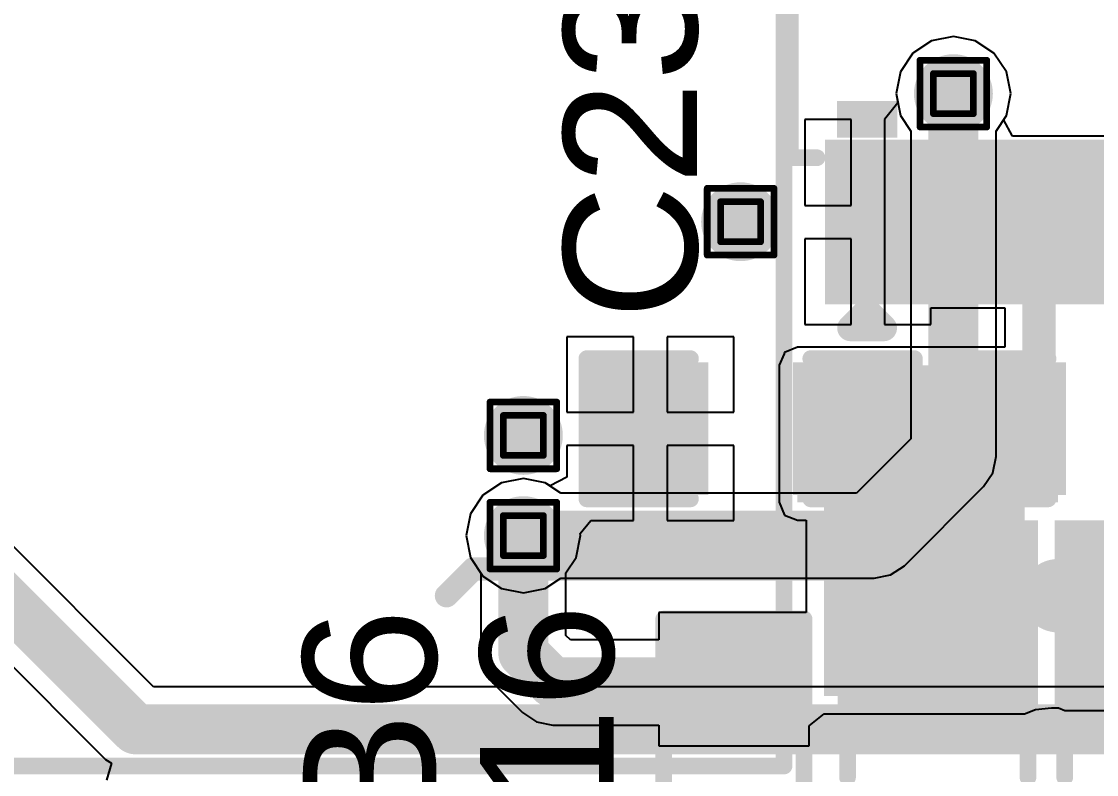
# Model space of a CAD drawing. Header units: inches. Extents: x -0.3 to 9.9, y -0.4 to 5.
# Drawn here: x 2.7538 to 3.0755, y 0.3705 to 0.596 of the extents above; entities that cross this region are included whole.
import ezdxf

# ---------------------------------------------------------------- set-up
doc = ezdxf.new("R2010")
doc.units = ezdxf.units.IN
doc.header["$MEASUREMENT"] = 0
for name, color, linetype in [('Bottom Layer', 5, 'Continuous'), ('Bottom Solder', 6, 'Continuous'), ('Drill Drawing', 1, 'Continuous'), ('Top Layer', 1, 'Continuous'), ('Top Overlay', 2, 'Continuous'), ('Top Paste', 8, 'Continuous'), ('Top Solder', 216, 'Continuous'), ('Via Holes', 16, 'Continuous')]:
    doc.layers.add(name, color=color, linetype=linetype)
doc.styles.add('Arial', font='', dxfattribs={"height": 0.2})
doc.styles.get('Arial').set_extended_font_data('Arial')

# ---------------------------------------------------------------- blocks, each defined once
blk = doc.blocks.new('R___0603_1')
at = {"layer": 'Top Layer'}
for points in [[(-0.015, 0.0175), (-0.015, -0.0175), (-0.045, -0.0175), (-0.045, 0.0175)], [(0.045, 0.0175), (0.045, -0.0175), (0.015, -0.0175), (0.015, 0.0175)]]:
    blk.add_hatch(color=1, dxfattribs=at).paths.add_polyline_path(points)
at = {"layer": 'Top Paste'}
for points in [[(-0.015, 0.0175), (-0.015, -0.0175), (-0.045, -0.0175), (-0.045, 0.0175)], [(0.045, 0.0175), (0.045, -0.0175), (0.015, -0.0175), (0.015, 0.0175)]]:
    blk.add_hatch(color=8, dxfattribs=at).paths.add_polyline_path(points)
at = {"layer": 'Top Solder'}
for points in [[(-0.011, 0.0215), (-0.011, -0.0215), (-0.049, -0.0215), (-0.049, 0.0215)], [(0.049, 0.0215), (0.049, -0.0215), (0.011, -0.0215), (0.011, 0.0215)]]:
    blk.add_hatch(color=216, dxfattribs=at).paths.add_polyline_path(points)
at = {"layer": 'Top Overlay'}
for points in [[(-0.048, -0.021, 0.005, 0.005, 0), (-0.048, 0.021, 0.005, 0.005, 0)], [(0.048, 0.021, 0.005, 0.005, 0), (-0.048, 0.021, 0.005, 0.005, 0)], [(0.048, -0.021, 0.005, 0.005, 0), (0.048, 0.021, 0.005, 0.005, 0)], [(0.048, -0.021, 0.005, 0.005, 0), (-0.048, -0.021, 0.005, 0.005, 0)]]:
    blk.add_lwpolyline(points, format="xyseb", dxfattribs=at)
for points in [[(-0.04925, 0.021, 0.0025, 0.0025, 1), (-0.04675, 0.021, 0.0025, 0.0025, 1)], [(-0.04925, 0.021, 0.0025, 0.0025, 1), (-0.04675, 0.021, 0.0025, 0.0025, 1)], [(0.04675, 0.021, 0.0025, 0.0025, 1), (0.04925, 0.021, 0.0025, 0.0025, 1)], [(0.04675, 0.021, 0.0025, 0.0025, 1), (0.04925, 0.021, 0.0025, 0.0025, 1)], [(-0.04925, -0.021, 0.0025, 0.0025, 1), (-0.04675, -0.021, 0.0025, 0.0025, 1)], [(-0.04925, -0.021, 0.0025, 0.0025, 1), (-0.04675, -0.021, 0.0025, 0.0025, 1)], [(0.04675, -0.021, 0.0025, 0.0025, 1), (0.04925, -0.021, 0.0025, 0.0025, 1)], [(0.04675, -0.021, 0.0025, 0.0025, 1), (0.04925, -0.021, 0.0025, 0.0025, 1)]]:
    blk.add_lwpolyline(points, format="xyseb", close=True, dxfattribs=at)
blk = doc.blocks.new('ZIO_101954_13')
at = {"layer": 'Top Overlay'}
for points in [[(0.719, -1.74, 0.005, 0.005, 0), (0.719, 0.057, 0.005, 0.005, 0)], [(-0.719, -1.74, 0.005, 0.005, 0), (0.719, -1.74, 0.005, 0.005, 0)]]:
    blk.add_lwpolyline(points, format="xyseb", dxfattribs=at)
blk.add_lwpolyline([(0.71775, -1.74, 0.0025, 0.0025, 1), (0.72025, -1.74, 0.0025, 0.0025, 1)], format="xyseb", close=True, dxfattribs=at)
blk.add_lwpolyline([(0.71775, -1.74, 0.0025, 0.0025, 1), (0.72025, -1.74, 0.0025, 0.0025, 1)], format="xyseb", close=True, dxfattribs=at)
blk = doc.blocks.new('14_TSSOP_54')
at = {"layer": 'Top Layer'}
for points in [[(-0.12992, 0.08563), (-0.08858, 0.08563), (-0.08858, 0.06791), (-0.12992, 0.06791)], [(0.08858, 0.08563), (0.12992, 0.08563), (0.12992, 0.06791), (0.08858, 0.06791)], [(-0.12992, 0.06004), (-0.08858, 0.06004), (-0.08858, 0.04232), (-0.12992, 0.04232)], [(0.08858, 0.06004), (0.12992, 0.06004), (0.12992, 0.04232), (0.08858, 0.04232)], [(-0.12992, 0.03445), (-0.08858, 0.03445), (-0.08858, 0.01673), (-0.12992, 0.01673)], [(0.08858, 0.03445), (0.12992, 0.03445), (0.12992, 0.01673), (0.08858, 0.01673)], [(-0.12992, 0.00886), (-0.08858, 0.00886), (-0.08858, -0.00886), (-0.12992, -0.00886)], [(0.08858, 0.00886), (0.12992, 0.00886), (0.12992, -0.00886), (0.08858, -0.00886)], [(-0.12992, -0.01673), (-0.08858, -0.01673), (-0.08858, -0.03445), (-0.12992, -0.03445)], [(0.08858, -0.01673), (0.12992, -0.01673), (0.12992, -0.03445), (0.08858, -0.03445)], [(-0.12992, -0.04232), (-0.08858, -0.04232), (-0.08858, -0.06004), (-0.12992, -0.06004)], [(0.08858, -0.04232), (0.12992, -0.04232), (0.12992, -0.06004), (0.08858, -0.06004)], [(-0.12992, -0.06791), (-0.08858, -0.06791), (-0.08858, -0.08563), (-0.12992, -0.08563)], [(0.08858, -0.06791), (0.12992, -0.06791), (0.12992, -0.08563), (0.08858, -0.08563)]]:
    blk.add_hatch(color=1, dxfattribs=at).paths.add_polyline_path(points)
at = {"layer": 'Top Overlay'}
blk.add_hatch(color=2, dxfattribs=at).paths.add_polyline_path([(-0.084, 0.068), (-0.073, 0.068), (-0.073, 0.086), (-0.084, 0.086)])
at = {"layer": 'Top Paste'}
for points in [[(-0.12992, 0.08563), (-0.08858, 0.08563), (-0.08858, 0.06791), (-0.12992, 0.06791)], [(0.08858, 0.08563), (0.12992, 0.08563), (0.12992, 0.06791), (0.08858, 0.06791)], [(-0.12992, 0.06004), (-0.08858, 0.06004), (-0.08858, 0.04232), (-0.12992, 0.04232)], [(0.08858, 0.06004), (0.12992, 0.06004), (0.12992, 0.04232), (0.08858, 0.04232)], [(-0.12992, 0.03445), (-0.08858, 0.03445), (-0.08858, 0.01673), (-0.12992, 0.01673)], [(0.08858, 0.03445), (0.12992, 0.03445), (0.12992, 0.01673), (0.08858, 0.01673)], [(-0.12992, 0.00886), (-0.08858, 0.00886), (-0.08858, -0.00886), (-0.12992, -0.00886)], [(0.08858, 0.00886), (0.12992, 0.00886), (0.12992, -0.00886), (0.08858, -0.00886)], [(-0.12992, -0.01673), (-0.08858, -0.01673), (-0.08858, -0.03445), (-0.12992, -0.03445)], [(0.08858, -0.01673), (0.12992, -0.01673), (0.12992, -0.03445), (0.08858, -0.03445)], [(-0.12992, -0.04232), (-0.08858, -0.04232), (-0.08858, -0.06004), (-0.12992, -0.06004)], [(0.08858, -0.04232), (0.12992, -0.04232), (0.12992, -0.06004), (0.08858, -0.06004)], [(-0.12992, -0.06791), (-0.08858, -0.06791), (-0.08858, -0.08563), (-0.12992, -0.08563)], [(0.08858, -0.06791), (0.12992, -0.06791), (0.12992, -0.08563), (0.08858, -0.08563)]]:
    blk.add_hatch(color=8, dxfattribs=at).paths.add_polyline_path(points)
at = {"layer": 'Top Solder'}
for points in [[(-0.13392, 0.08963), (-0.08458, 0.08963), (-0.08458, 0.06391), (-0.13392, 0.06391)], [(0.08458, 0.08963), (0.13392, 0.08963), (0.13392, 0.06391), (0.08458, 0.06391)], [(-0.13392, 0.06404), (-0.08458, 0.06404), (-0.08458, 0.03832), (-0.13392, 0.03832)], [(0.08458, 0.06404), (0.13392, 0.06404), (0.13392, 0.03832), (0.08458, 0.03832)], [(-0.13392, 0.03845), (-0.08458, 0.03845), (-0.08458, 0.01273), (-0.13392, 0.01273)], [(0.08458, 0.03845), (0.13392, 0.03845), (0.13392, 0.01273), (0.08458, 0.01273)], [(-0.13392, 0.01286), (-0.08458, 0.01286), (-0.08458, -0.01286), (-0.13392, -0.01286)], [(0.08458, 0.01286), (0.13392, 0.01286), (0.13392, -0.01286), (0.08458, -0.01286)], [(-0.13392, -0.01273), (-0.08458, -0.01273), (-0.08458, -0.03845), (-0.13392, -0.03845)], [(0.08458, -0.01273), (0.13392, -0.01273), (0.13392, -0.03845), (0.08458, -0.03845)], [(-0.13392, -0.03832), (-0.08458, -0.03832), (-0.08458, -0.06404), (-0.13392, -0.06404)], [(0.08458, -0.03832), (0.13392, -0.03832), (0.13392, -0.06404), (0.08458, -0.06404)], [(-0.13392, -0.06391), (-0.08458, -0.06391), (-0.08458, -0.08963), (-0.13392, -0.08963)], [(0.08458, -0.06391), (0.13392, -0.06391), (0.13392, -0.08963), (0.08458, -0.08963)]]:
    blk.add_hatch(color=216, dxfattribs=at).paths.add_polyline_path(points)
at = {"layer": 'Top Overlay'}
for points in [[(-0.09, 0.1, 0.005, 0.005, 0), (-0.09, 0.092, 0.005, 0.005, 0)], [(-0.09, 0.1, 0.005, 0.005, 0), (0.09, 0.1, 0.005, 0.005, 0)], [(0.09, 0.1, 0.005, 0.005, 0), (0.09, 0.092, 0.005, 0.005, 0)], [(-0.141, 0.082, 0.00787, 0.00787, 0), (-0.141, 0.072, 0.00787, 0.00787, 0)], [(-0.141, 0.082, 0.00787, 0.00787, 0), (-0.136, 0.077, 0.00787, 0.00787, 0)], [(-0.136, 0.077, 0.00787, 0.00787, 0), (-0.141, 0.072, 0.00787, 0.00787, 0)], [(-0.09, -0.092, 0.005, 0.005, 0), (-0.09, -0.1, 0.005, 0.005, 0)], [(0.09, -0.092, 0.005, 0.005, 0), (0.09, -0.1, 0.005, 0.005, 0)], [(-0.09, -0.1, 0.005, 0.005, 0), (0.09, -0.1, 0.005, 0.005, 0)]]:
    blk.add_lwpolyline(points, format="xyseb", dxfattribs=at)
for points in [[(-0.09125, 0.1, 0.0025, 0.0025, 1), (-0.08875, 0.1, 0.0025, 0.0025, 1)], [(-0.09125, 0.1, 0.0025, 0.0025, 1), (-0.08875, 0.1, 0.0025, 0.0025, 1)], [(0.08875, 0.1, 0.0025, 0.0025, 1), (0.09125, 0.1, 0.0025, 0.0025, 1)], [(0.08875, 0.1, 0.0025, 0.0025, 1), (0.09125, 0.1, 0.0025, 0.0025, 1)], [(-0.09125, 0.092, 0.0025, 0.0025, 1), (-0.08875, 0.092, 0.0025, 0.0025, 1)], [(0.08875, 0.092, 0.0025, 0.0025, 1), (0.09125, 0.092, 0.0025, 0.0025, 1)], [(-0.14297, 0.082, 0.00394, 0.00394, 1), (-0.13903, 0.082, 0.00394, 0.00394, 1)], [(-0.14297, 0.082, 0.00394, 0.00394, 1), (-0.13903, 0.082, 0.00394, 0.00394, 1)], [(-0.13797, 0.077, 0.00394, 0.00394, 1), (-0.13403, 0.077, 0.00394, 0.00394, 1)], [(-0.13797, 0.077, 0.00394, 0.00394, 1), (-0.13403, 0.077, 0.00394, 0.00394, 1)], [(-0.14297, 0.072, 0.00394, 0.00394, 1), (-0.13903, 0.072, 0.00394, 0.00394, 1)], [(-0.14297, 0.072, 0.00394, 0.00394, 1), (-0.13903, 0.072, 0.00394, 0.00394, 1)], [(-0.09125, -0.092, 0.0025, 0.0025, 1), (-0.08875, -0.092, 0.0025, 0.0025, 1)], [(0.08875, -0.092, 0.0025, 0.0025, 1), (0.09125, -0.092, 0.0025, 0.0025, 1)], [(-0.09125, -0.1, 0.0025, 0.0025, 1), (-0.08875, -0.1, 0.0025, 0.0025, 1)], [(-0.09125, -0.1, 0.0025, 0.0025, 1), (-0.08875, -0.1, 0.0025, 0.0025, 1)], [(0.08875, -0.1, 0.0025, 0.0025, 1), (0.09125, -0.1, 0.0025, 0.0025, 1)], [(0.08875, -0.1, 0.0025, 0.0025, 1), (0.09125, -0.1, 0.0025, 0.0025, 1)]]:
    blk.add_lwpolyline(points, format="xyseb", close=True, dxfattribs=at)
blk = doc.blocks.new('I___0805_130')
at = {"layer": 'Top Layer'}
for points in [[(-0.06299, 0.02598), (-0.01575, 0.02598), (-0.01575, -0.02598), (-0.06299, -0.02598)], [(0.01575, 0.02598), (0.06299, 0.02598), (0.06299, -0.02598), (0.01575, -0.02598)]]:
    blk.add_hatch(color=1, dxfattribs=at).paths.add_polyline_path(points)
at = {"layer": 'Top Paste'}
for points in [[(-0.06299, 0.02598), (-0.01575, 0.02598), (-0.01575, -0.02598), (-0.06299, -0.02598)], [(0.01575, 0.02598), (0.06299, 0.02598), (0.06299, -0.02598), (0.01575, -0.02598)]]:
    blk.add_hatch(color=8, dxfattribs=at).paths.add_polyline_path(points)
at = {"layer": 'Top Solder'}
for points in [[(-0.06699, 0.02998), (-0.01175, 0.02998), (-0.01175, -0.02998), (-0.06699, -0.02998)], [(0.01175, 0.02998), (0.06699, 0.02998), (0.06699, -0.02998), (0.01175, -0.02998)]]:
    blk.add_hatch(color=216, dxfattribs=at).paths.add_polyline_path(points)
at = {"layer": 'Top Overlay'}
for points in [[(-0.01, 0.027, 0.005, 0.005, 0), (0.01, 0.027, 0.005, 0.005, 0)], [(-0.01, -0.027, 0.005, 0.005, 0), (0.01, -0.027, 0.005, 0.005, 0)]]:
    blk.add_lwpolyline(points, format="xyseb", dxfattribs=at)
for points in [[(-0.01125, 0.027, 0.0025, 0.0025, 1), (-0.00875, 0.027, 0.0025, 0.0025, 1)], [(0.00875, 0.027, 0.0025, 0.0025, 1), (0.01125, 0.027, 0.0025, 0.0025, 1)], [(-0.01125, -0.027, 0.0025, 0.0025, 1), (-0.00875, -0.027, 0.0025, 0.0025, 1)], [(0.00875, -0.027, 0.0025, 0.0025, 1), (0.01125, -0.027, 0.0025, 0.0025, 1)]]:
    blk.add_lwpolyline(points, format="xyseb", close=True, dxfattribs=at)
blk = doc.blocks.new('I___0805_131')
at = {"layer": 'Top Layer'}
for points in [[(-0.06299, 0.02598), (-0.01575, 0.02598), (-0.01575, -0.02598), (-0.06299, -0.02598)], [(0.01575, 0.02598), (0.06299, 0.02598), (0.06299, -0.02598), (0.01575, -0.02598)]]:
    blk.add_hatch(color=1, dxfattribs=at).paths.add_polyline_path(points)
at = {"layer": 'Top Paste'}
for points in [[(-0.06299, 0.02598), (-0.01575, 0.02598), (-0.01575, -0.02598), (-0.06299, -0.02598)], [(0.01575, 0.02598), (0.06299, 0.02598), (0.06299, -0.02598), (0.01575, -0.02598)]]:
    blk.add_hatch(color=8, dxfattribs=at).paths.add_polyline_path(points)
at = {"layer": 'Top Solder'}
for points in [[(-0.06699, 0.02998), (-0.01175, 0.02998), (-0.01175, -0.02998), (-0.06699, -0.02998)], [(0.01175, 0.02998), (0.06699, 0.02998), (0.06699, -0.02998), (0.01175, -0.02998)]]:
    blk.add_hatch(color=216, dxfattribs=at).paths.add_polyline_path(points)
at = {"layer": 'Top Overlay'}
for points in [[(-0.01, 0.027, 0.005, 0.005, 0), (0.01, 0.027, 0.005, 0.005, 0)], [(-0.01, -0.027, 0.005, 0.005, 0), (0.01, -0.027, 0.005, 0.005, 0)]]:
    blk.add_lwpolyline(points, format="xyseb", dxfattribs=at)
for points in [[(-0.01125, 0.027, 0.0025, 0.0025, 1), (-0.00875, 0.027, 0.0025, 0.0025, 1)], [(0.00875, 0.027, 0.0025, 0.0025, 1), (0.01125, 0.027, 0.0025, 0.0025, 1)], [(-0.01125, -0.027, 0.0025, 0.0025, 1), (-0.00875, -0.027, 0.0025, 0.0025, 1)], [(0.00875, -0.027, 0.0025, 0.0025, 1), (0.01125, -0.027, 0.0025, 0.0025, 1)]]:
    blk.add_lwpolyline(points, format="xyseb", close=True, dxfattribs=at)
blk = doc.blocks.new('C___0603_194')
at = {"layer": 'Top Layer'}
for points in [[(-0.015, 0.0175), (-0.015, -0.0175), (-0.045, -0.0175), (-0.045, 0.0175)], [(0.045, 0.0175), (0.045, -0.0175), (0.015, -0.0175), (0.015, 0.0175)]]:
    blk.add_hatch(color=1, dxfattribs=at).paths.add_polyline_path(points)
at = {"layer": 'Top Paste'}
for points in [[(-0.015, 0.0175), (-0.015, -0.0175), (-0.045, -0.0175), (-0.045, 0.0175)], [(0.045, 0.0175), (0.045, -0.0175), (0.015, -0.0175), (0.015, 0.0175)]]:
    blk.add_hatch(color=8, dxfattribs=at).paths.add_polyline_path(points)
at = {"layer": 'Top Solder'}
for points in [[(-0.01264, 0.01986), (-0.01264, -0.01986), (-0.04736, -0.01986), (-0.04736, 0.01986)], [(0.04736, 0.01986), (0.04736, -0.01986), (0.01264, -0.01986), (0.01264, 0.01986)]]:
    blk.add_hatch(color=216, dxfattribs=at).paths.add_polyline_path(points)
at = {"layer": 'Top Overlay'}
for points in [[(-0.049, 0.021, 0.005, 0.005, 0), (-0.018, 0.021, 0.005, 0.005, 0)], [(-0.049, -0.021, 0.005, 0.005, 0), (-0.049, 0.021, 0.005, 0.005, 0)], [(0.018, 0.021, 0.005, 0.005, 0), (0.049, 0.021, 0.005, 0.005, 0)], [(0.049, -0.021, 0.005, 0.005, 0), (0.049, 0.021, 0.005, 0.005, 0)], [(-0.049, -0.021, 0.005, 0.005, 0), (-0.018, -0.021, 0.005, 0.005, 0)], [(0.018, -0.021, 0.005, 0.005, 0), (0.049, -0.021, 0.005, 0.005, 0)]]:
    blk.add_lwpolyline(points, format="xyseb", dxfattribs=at)
for points in [[(-0.05025, 0.021, 0.0025, 0.0025, 1), (-0.04775, 0.021, 0.0025, 0.0025, 1)], [(-0.05025, 0.021, 0.0025, 0.0025, 1), (-0.04775, 0.021, 0.0025, 0.0025, 1)], [(-0.01925, 0.021, 0.0025, 0.0025, 1), (-0.01675, 0.021, 0.0025, 0.0025, 1)], [(0.01675, 0.021, 0.0025, 0.0025, 1), (0.01925, 0.021, 0.0025, 0.0025, 1)], [(0.04775, 0.021, 0.0025, 0.0025, 1), (0.05025, 0.021, 0.0025, 0.0025, 1)], [(0.04775, 0.021, 0.0025, 0.0025, 1), (0.05025, 0.021, 0.0025, 0.0025, 1)], [(-0.05025, -0.021, 0.0025, 0.0025, 1), (-0.04775, -0.021, 0.0025, 0.0025, 1)], [(-0.05025, -0.021, 0.0025, 0.0025, 1), (-0.04775, -0.021, 0.0025, 0.0025, 1)], [(-0.01925, -0.021, 0.0025, 0.0025, 1), (-0.01675, -0.021, 0.0025, 0.0025, 1)], [(0.01675, -0.021, 0.0025, 0.0025, 1), (0.01925, -0.021, 0.0025, 0.0025, 1)], [(0.04775, -0.021, 0.0025, 0.0025, 1), (0.05025, -0.021, 0.0025, 0.0025, 1)], [(0.04775, -0.021, 0.0025, 0.0025, 1), (0.05025, -0.021, 0.0025, 0.0025, 1)]]:
    blk.add_lwpolyline(points, format="xyseb", close=True, dxfattribs=at)
blk = doc.blocks.new('C___0603_196')
at = {"layer": 'Top Layer'}
for points in [[(-0.015, 0.0175), (-0.015, -0.0175), (-0.045, -0.0175), (-0.045, 0.0175)], [(0.045, 0.0175), (0.045, -0.0175), (0.015, -0.0175), (0.015, 0.0175)]]:
    blk.add_hatch(color=1, dxfattribs=at).paths.add_polyline_path(points)
at = {"layer": 'Top Paste'}
for points in [[(-0.015, 0.0175), (-0.015, -0.0175), (-0.045, -0.0175), (-0.045, 0.0175)], [(0.045, 0.0175), (0.045, -0.0175), (0.015, -0.0175), (0.015, 0.0175)]]:
    blk.add_hatch(color=8, dxfattribs=at).paths.add_polyline_path(points)
at = {"layer": 'Top Solder'}
for points in [[(-0.01264, 0.01986), (-0.01264, -0.01986), (-0.04736, -0.01986), (-0.04736, 0.01986)], [(0.04736, 0.01986), (0.04736, -0.01986), (0.01264, -0.01986), (0.01264, 0.01986)]]:
    blk.add_hatch(color=216, dxfattribs=at).paths.add_polyline_path(points)
at = {"layer": 'Top Overlay'}
for points in [[(-0.049, -0.021, 0.005, 0.005, 0), (-0.049, 0.021, 0.005, 0.005, 0)], [(-0.049, 0.021, 0.005, 0.005, 0), (-0.018, 0.021, 0.005, 0.005, 0)], [(0.018, 0.021, 0.005, 0.005, 0), (0.049, 0.021, 0.005, 0.005, 0)], [(0.049, -0.021, 0.005, 0.005, 0), (0.049, 0.021, 0.005, 0.005, 0)], [(-0.049, -0.021, 0.005, 0.005, 0), (-0.018, -0.021, 0.005, 0.005, 0)], [(0.018, -0.021, 0.005, 0.005, 0), (0.049, -0.021, 0.005, 0.005, 0)]]:
    blk.add_lwpolyline(points, format="xyseb", dxfattribs=at)
for points in [[(-0.05025, 0.021, 0.0025, 0.0025, 1), (-0.04775, 0.021, 0.0025, 0.0025, 1)], [(-0.05025, 0.021, 0.0025, 0.0025, 1), (-0.04775, 0.021, 0.0025, 0.0025, 1)], [(-0.01925, 0.021, 0.0025, 0.0025, 1), (-0.01675, 0.021, 0.0025, 0.0025, 1)], [(0.01675, 0.021, 0.0025, 0.0025, 1), (0.01925, 0.021, 0.0025, 0.0025, 1)], [(0.04775, 0.021, 0.0025, 0.0025, 1), (0.05025, 0.021, 0.0025, 0.0025, 1)], [(0.04775, 0.021, 0.0025, 0.0025, 1), (0.05025, 0.021, 0.0025, 0.0025, 1)], [(-0.05025, -0.021, 0.0025, 0.0025, 1), (-0.04775, -0.021, 0.0025, 0.0025, 1)], [(-0.05025, -0.021, 0.0025, 0.0025, 1), (-0.04775, -0.021, 0.0025, 0.0025, 1)], [(-0.01925, -0.021, 0.0025, 0.0025, 1), (-0.01675, -0.021, 0.0025, 0.0025, 1)], [(0.01675, -0.021, 0.0025, 0.0025, 1), (0.01925, -0.021, 0.0025, 0.0025, 1)], [(0.04775, -0.021, 0.0025, 0.0025, 1), (0.05025, -0.021, 0.0025, 0.0025, 1)], [(0.04775, -0.021, 0.0025, 0.0025, 1), (0.05025, -0.021, 0.0025, 0.0025, 1)]]:
    blk.add_lwpolyline(points, format="xyseb", close=True, dxfattribs=at)

msp = doc.modelspace()

# ---------------------------------------------------------------- hatches: boundary and pattern name
at = {"layer": 'Bottom Layer'}
h = msp.add_hatch(color=5, dxfattribs=at)
edge = h.paths.add_edge_path()
edge.add_arc((3.03268, 0.57436), 0.01181, 0, 360)
h = msp.add_hatch(color=5, dxfattribs=at)
edge = h.paths.add_edge_path()
edge.add_arc((2.969, 0.536), 0.01181, 0, 360)
h = msp.add_hatch(color=5, dxfattribs=at)
edge = h.paths.add_edge_path()
edge.add_arc((2.904, 0.472), 0.01181, 0, 360)
h = msp.add_hatch(color=5, dxfattribs=at)
edge = h.paths.add_edge_path()
edge.add_arc((2.904, 0.442), 0.01181, 0, 360)
at = {"layer": 'Bottom Solder'}
h = msp.add_hatch(color=6, dxfattribs=at)
edge = h.paths.add_edge_path()
edge.add_arc((3.03268, 0.57436), 0.00591, 0, 360)
h = msp.add_hatch(color=6, dxfattribs=at)
edge = h.paths.add_edge_path()
edge.add_arc((2.969, 0.536), 0.00591, 0, 360)
h = msp.add_hatch(color=6, dxfattribs=at)
edge = h.paths.add_edge_path()
edge.add_arc((2.904, 0.472), 0.00591, 0, 360)
h = msp.add_hatch(color=6, dxfattribs=at)
edge = h.paths.add_edge_path()
edge.add_arc((2.904, 0.442), 0.00591, 0, 360)
at = {"layer": 'Top Layer'}
h = msp.add_hatch(color=1, dxfattribs=at)
edge = h.paths.add_edge_path()
edge.add_arc((3.03268, 0.57436), 0.01181, 0, 360)
h = msp.add_hatch(color=1, dxfattribs=at)
edge = h.paths.add_edge_path()
edge.add_arc((2.969, 0.536), 0.01181, 0, 360)
for points in [[(2.986, 0.452), (3.064, 0.452), (3.064, 0.493), (2.986, 0.493)], [(2.994, 0.394), (3.054, 0.394), (3.054, 0.467), (2.994, 0.467)], [(3.066, 0.395), (3.164, 0.395), (3.164, 0.443), (3.066, 0.443)]]:
    msp.add_hatch(color=1, dxfattribs=at).paths.add_polyline_path(points)
h = msp.add_hatch(color=1, dxfattribs=at)
edge = h.paths.add_edge_path()
edge.add_arc((2.904, 0.472), 0.01181, 0, 360)
h = msp.add_hatch(color=1, dxfattribs=at)
edge = h.paths.add_edge_path()
edge.add_arc((2.904, 0.442), 0.01181, 0, 360)
at = {"layer": 'Top Solder'}
h = msp.add_hatch(color=216, dxfattribs=at)
edge = h.paths.add_edge_path()
edge.add_arc((3.03268, 0.57436), 0.00591, 0, 360)
h = msp.add_hatch(color=216, dxfattribs=at)
edge = h.paths.add_edge_path()
edge.add_arc((2.969, 0.536), 0.00591, 0, 360)
h = msp.add_hatch(color=216, dxfattribs=at)
edge = h.paths.add_edge_path()
edge.add_arc((2.904, 0.472), 0.00591, 0, 360)
h = msp.add_hatch(color=216, dxfattribs=at)
edge = h.paths.add_edge_path()
edge.add_arc((2.904, 0.442), 0.00591, 0, 360)
at = {"layer": 'Via Holes'}
h = msp.add_hatch(color=7, dxfattribs=at)
edge = h.paths.add_edge_path()
edge.add_arc((3.03268, 0.57436), 0.00591, 0, 360)
h = msp.add_hatch(color=7, dxfattribs=at)
edge = h.paths.add_edge_path()
edge.add_arc((2.969, 0.536), 0.00591, 0, 360)
h = msp.add_hatch(color=7, dxfattribs=at)
edge = h.paths.add_edge_path()
edge.add_arc((2.904, 0.472), 0.00591, 0, 360)
h = msp.add_hatch(color=7, dxfattribs=at)
edge = h.paths.add_edge_path()
edge.add_arc((2.904, 0.442), 0.00591, 0, 360)

# ---------------------------------------------------------------- linework, layer by layer
at = {"layer": 'Bottom Layer'}
for p, q in [((3.02612, 0.59019), (3.02056, 0.58648)), ((3.03268, 0.5915), (3.02612, 0.59019)), ((3.03924, 0.59019), (3.03268, 0.5915)), ((3.0448, 0.58648), (3.03924, 0.59019)), ((3.02056, 0.58648), (3.01684, 0.58092)), ((3.04852, 0.58092), (3.0448, 0.58648)), ((3.01684, 0.58092), (3.01554, 0.57436)), ((3.04982, 0.57436), (3.04852, 0.58092)), ((3.01554, 0.57436), (3.01684, 0.5678)), ((3.04852, 0.5678), (3.04982, 0.57436)), ((3.01684, 0.5678), (3.01994, 0.56317)), ((3.04543, 0.56317), (3.04852, 0.5678)), ((3.01994, 0.56317), (3.01994, 0.47096)), ((3.04543, 0.46568), (3.04543, 0.56317)), ((2.79328, 0.39674), (2.71974, 0.47028)), ((3.01994, 0.47096), (3.00372, 0.45474)), ((3.04446, 0.4608), (3.04543, 0.46568)), ((3.04169, 0.45667), (3.04446, 0.4608)), ((2.89744, 0.45784), (2.89188, 0.45412)), ((2.904, 0.45914), (2.89744, 0.45784)), ((2.91056, 0.45784), (2.904, 0.45914)), ((2.91518, 0.45474), (2.91056, 0.45784)), ((2.69799, 0.45599), (2.77899, 0.37499)), ((2.89188, 0.45412), (2.88816, 0.44856)), ((3.00372, 0.45474), (2.91518, 0.45474)), ((3.01801, 0.43299), (3.04169, 0.45667)), ((2.88816, 0.44856), (2.88686, 0.442)), ((2.88686, 0.442), (2.88816, 0.43544)), ((2.88816, 0.43544), (2.89188, 0.42988)), ((3.01388, 0.43023), (3.01801, 0.43299)), ((2.89188, 0.42988), (2.89744, 0.42616)), ((2.91056, 0.42616), (2.91518, 0.42926)), ((2.91518, 0.42926), (3.009, 0.42926)), ((3.009, 0.42926), (3.01388, 0.43023)), ((2.89744, 0.42616), (2.904, 0.42486)), ((2.904, 0.42486), (2.91056, 0.42616)), ((3.69772, 0.39674), (2.79328, 0.39674)), ((2.77899, 0.37499), (2.78075, 0.37381)), ((2.78075, 0.37381), (2.77923, 0.36881))]:
    msp.add_line(p, q, dxfattribs=at)
for points in [[(3.03268, 0.46568, 0.015, 0.015, 0), (3.03268, 0.57436, 0.015, 0.015, 0)], [(3.009, 0.442, 0.015, 0.015, 0), (3.03268, 0.46568, 0.015, 0.015, 0)], [(2.707, 0.465, 0.015, 0.015, 0), (2.788, 0.384, 0.015, 0.015, 0)], [(2.904, 0.442, 0.015, 0.015, 0), (3.009, 0.442, 0.015, 0.015, 0)], [(3.064, 0.424, 0.022, 0.022, 0), (3.314, 0.424, 0.022, 0.022, 0)], [(2.788, 0.384, 0.015, 0.015, 0), (3.703, 0.384, 0.015, 0.015, 0)]]:
    msp.add_lwpolyline(points, format="xyseb", dxfattribs=at)
for points in [[(3.02893, 0.57436, 0.0075, 0.0075, 1), (3.03643, 0.57436, 0.0075, 0.0075, 1)], [(3.02893, 0.46568, 0.0075, 0.0075, 1), (3.03643, 0.46568, 0.0075, 0.0075, 1)], [(3.02893, 0.46568, 0.0075, 0.0075, 1), (3.03643, 0.46568, 0.0075, 0.0075, 1)], [(2.90025, 0.442, 0.0075, 0.0075, 1), (2.90775, 0.442, 0.0075, 0.0075, 1)], [(3.00525, 0.442, 0.0075, 0.0075, 1), (3.01275, 0.442, 0.0075, 0.0075, 1)], [(3.00525, 0.442, 0.0075, 0.0075, 1), (3.01275, 0.442, 0.0075, 0.0075, 1)], [(3.0585, 0.424, 0.011, 0.011, 1), (3.0695, 0.424, 0.011, 0.011, 1)], [(2.78425, 0.384, 0.0075, 0.0075, 1), (2.79175, 0.384, 0.0075, 0.0075, 1)], [(2.78425, 0.384, 0.0075, 0.0075, 1), (2.79175, 0.384, 0.0075, 0.0075, 1)]]:
    msp.add_lwpolyline(points, format="xyseb", close=True, dxfattribs=at)
at = {"layer": 'Drill Drawing'}
for points in [[(3.02268, 0.58436, 0.002, 0.002, 0), (3.04268, 0.58436, 0.002, 0.002, 0)], [(3.02268, 0.56436, 0.002, 0.002, 0), (3.02268, 0.58436, 0.002, 0.002, 0)], [(3.04268, 0.56436, 0.002, 0.002, 0), (3.04268, 0.58436, 0.002, 0.002, 0)], [(3.02668, 0.58036, 0.002, 0.002, 0), (3.03868, 0.58036, 0.002, 0.002, 0)], [(3.02668, 0.56836, 0.002, 0.002, 0), (3.02668, 0.58036, 0.002, 0.002, 0)], [(3.03868, 0.56836, 0.002, 0.002, 0), (3.03868, 0.58036, 0.002, 0.002, 0)], [(3.02668, 0.56836, 0.002, 0.002, 0), (3.03868, 0.56836, 0.002, 0.002, 0)], [(3.02268, 0.56436, 0.002, 0.002, 0), (3.04268, 0.56436, 0.002, 0.002, 0)], [(2.959, 0.546, 0.002, 0.002, 0), (2.979, 0.546, 0.002, 0.002, 0)], [(2.959, 0.526, 0.002, 0.002, 0), (2.959, 0.546, 0.002, 0.002, 0)], [(2.979, 0.526, 0.002, 0.002, 0), (2.979, 0.546, 0.002, 0.002, 0)], [(2.963, 0.542, 0.002, 0.002, 0), (2.975, 0.542, 0.002, 0.002, 0)], [(2.963, 0.53, 0.002, 0.002, 0), (2.963, 0.542, 0.002, 0.002, 0)], [(2.975, 0.53, 0.002, 0.002, 0), (2.975, 0.542, 0.002, 0.002, 0)], [(2.963, 0.53, 0.002, 0.002, 0), (2.975, 0.53, 0.002, 0.002, 0)], [(2.959, 0.526, 0.002, 0.002, 0), (2.979, 0.526, 0.002, 0.002, 0)], [(2.894, 0.482, 0.002, 0.002, 0), (2.914, 0.482, 0.002, 0.002, 0)], [(2.894, 0.462, 0.002, 0.002, 0), (2.894, 0.482, 0.002, 0.002, 0)], [(2.914, 0.462, 0.002, 0.002, 0), (2.914, 0.482, 0.002, 0.002, 0)], [(2.898, 0.478, 0.002, 0.002, 0), (2.91, 0.478, 0.002, 0.002, 0)], [(2.898, 0.466, 0.002, 0.002, 0), (2.898, 0.478, 0.002, 0.002, 0)], [(2.91, 0.466, 0.002, 0.002, 0), (2.91, 0.478, 0.002, 0.002, 0)], [(2.898, 0.466, 0.002, 0.002, 0), (2.91, 0.466, 0.002, 0.002, 0)], [(2.894, 0.462, 0.002, 0.002, 0), (2.914, 0.462, 0.002, 0.002, 0)], [(2.894, 0.452, 0.002, 0.002, 0), (2.914, 0.452, 0.002, 0.002, 0)], [(2.894, 0.432, 0.002, 0.002, 0), (2.894, 0.452, 0.002, 0.002, 0)], [(2.914, 0.432, 0.002, 0.002, 0), (2.914, 0.452, 0.002, 0.002, 0)], [(2.898, 0.448, 0.002, 0.002, 0), (2.91, 0.448, 0.002, 0.002, 0)], [(2.898, 0.436, 0.002, 0.002, 0), (2.898, 0.448, 0.002, 0.002, 0)], [(2.91, 0.436, 0.002, 0.002, 0), (2.91, 0.448, 0.002, 0.002, 0)], [(2.898, 0.436, 0.002, 0.002, 0), (2.91, 0.436, 0.002, 0.002, 0)], [(2.894, 0.432, 0.002, 0.002, 0), (2.914, 0.432, 0.002, 0.002, 0)]]:
    msp.add_lwpolyline(points, format="xyseb", dxfattribs=at)
for points in [[(3.02218, 0.58436, 0.001, 0.001, 1), (3.02318, 0.58436, 0.001, 0.001, 1)], [(3.02218, 0.58436, 0.001, 0.001, 1), (3.02318, 0.58436, 0.001, 0.001, 1)], [(3.04218, 0.58436, 0.001, 0.001, 1), (3.04318, 0.58436, 0.001, 0.001, 1)], [(3.04218, 0.58436, 0.001, 0.001, 1), (3.04318, 0.58436, 0.001, 0.001, 1)], [(3.02618, 0.58036, 0.001, 0.001, 1), (3.02718, 0.58036, 0.001, 0.001, 1)], [(3.02618, 0.58036, 0.001, 0.001, 1), (3.02718, 0.58036, 0.001, 0.001, 1)], [(3.03818, 0.58036, 0.001, 0.001, 1), (3.03918, 0.58036, 0.001, 0.001, 1)], [(3.03818, 0.58036, 0.001, 0.001, 1), (3.03918, 0.58036, 0.001, 0.001, 1)], [(3.02618, 0.56836, 0.001, 0.001, 1), (3.02718, 0.56836, 0.001, 0.001, 1)], [(3.02618, 0.56836, 0.001, 0.001, 1), (3.02718, 0.56836, 0.001, 0.001, 1)], [(3.03818, 0.56836, 0.001, 0.001, 1), (3.03918, 0.56836, 0.001, 0.001, 1)], [(3.03818, 0.56836, 0.001, 0.001, 1), (3.03918, 0.56836, 0.001, 0.001, 1)], [(3.02218, 0.56436, 0.001, 0.001, 1), (3.02318, 0.56436, 0.001, 0.001, 1)], [(3.02218, 0.56436, 0.001, 0.001, 1), (3.02318, 0.56436, 0.001, 0.001, 1)], [(3.04218, 0.56436, 0.001, 0.001, 1), (3.04318, 0.56436, 0.001, 0.001, 1)], [(3.04218, 0.56436, 0.001, 0.001, 1), (3.04318, 0.56436, 0.001, 0.001, 1)], [(2.9585, 0.546, 0.001, 0.001, 1), (2.9595, 0.546, 0.001, 0.001, 1)], [(2.9585, 0.546, 0.001, 0.001, 1), (2.9595, 0.546, 0.001, 0.001, 1)], [(2.9785, 0.546, 0.001, 0.001, 1), (2.9795, 0.546, 0.001, 0.001, 1)], [(2.9785, 0.546, 0.001, 0.001, 1), (2.9795, 0.546, 0.001, 0.001, 1)], [(2.9625, 0.542, 0.001, 0.001, 1), (2.9635, 0.542, 0.001, 0.001, 1)], [(2.9625, 0.542, 0.001, 0.001, 1), (2.9635, 0.542, 0.001, 0.001, 1)], [(2.9745, 0.542, 0.001, 0.001, 1), (2.9755, 0.542, 0.001, 0.001, 1)], [(2.9745, 0.542, 0.001, 0.001, 1), (2.9755, 0.542, 0.001, 0.001, 1)], [(2.9625, 0.53, 0.001, 0.001, 1), (2.9635, 0.53, 0.001, 0.001, 1)], [(2.9625, 0.53, 0.001, 0.001, 1), (2.9635, 0.53, 0.001, 0.001, 1)], [(2.9745, 0.53, 0.001, 0.001, 1), (2.9755, 0.53, 0.001, 0.001, 1)], [(2.9745, 0.53, 0.001, 0.001, 1), (2.9755, 0.53, 0.001, 0.001, 1)], [(2.9585, 0.526, 0.001, 0.001, 1), (2.9595, 0.526, 0.001, 0.001, 1)], [(2.9585, 0.526, 0.001, 0.001, 1), (2.9595, 0.526, 0.001, 0.001, 1)], [(2.9785, 0.526, 0.001, 0.001, 1), (2.9795, 0.526, 0.001, 0.001, 1)], [(2.9785, 0.526, 0.001, 0.001, 1), (2.9795, 0.526, 0.001, 0.001, 1)], [(2.8935, 0.482, 0.001, 0.001, 1), (2.8945, 0.482, 0.001, 0.001, 1)], [(2.8935, 0.482, 0.001, 0.001, 1), (2.8945, 0.482, 0.001, 0.001, 1)], [(2.9135, 0.482, 0.001, 0.001, 1), (2.9145, 0.482, 0.001, 0.001, 1)], [(2.9135, 0.482, 0.001, 0.001, 1), (2.9145, 0.482, 0.001, 0.001, 1)], [(2.8975, 0.478, 0.001, 0.001, 1), (2.8985, 0.478, 0.001, 0.001, 1)], [(2.8975, 0.478, 0.001, 0.001, 1), (2.8985, 0.478, 0.001, 0.001, 1)], [(2.9095, 0.478, 0.001, 0.001, 1), (2.9105, 0.478, 0.001, 0.001, 1)], [(2.9095, 0.478, 0.001, 0.001, 1), (2.9105, 0.478, 0.001, 0.001, 1)], [(2.8975, 0.466, 0.001, 0.001, 1), (2.8985, 0.466, 0.001, 0.001, 1)], [(2.8975, 0.466, 0.001, 0.001, 1), (2.8985, 0.466, 0.001, 0.001, 1)], [(2.9095, 0.466, 0.001, 0.001, 1), (2.9105, 0.466, 0.001, 0.001, 1)], [(2.9095, 0.466, 0.001, 0.001, 1), (2.9105, 0.466, 0.001, 0.001, 1)], [(2.8935, 0.462, 0.001, 0.001, 1), (2.8945, 0.462, 0.001, 0.001, 1)], [(2.8935, 0.462, 0.001, 0.001, 1), (2.8945, 0.462, 0.001, 0.001, 1)], [(2.9135, 0.462, 0.001, 0.001, 1), (2.9145, 0.462, 0.001, 0.001, 1)], [(2.9135, 0.462, 0.001, 0.001, 1), (2.9145, 0.462, 0.001, 0.001, 1)], [(2.8935, 0.452, 0.001, 0.001, 1), (2.8945, 0.452, 0.001, 0.001, 1)], [(2.8935, 0.452, 0.001, 0.001, 1), (2.8945, 0.452, 0.001, 0.001, 1)], [(2.9135, 0.452, 0.001, 0.001, 1), (2.9145, 0.452, 0.001, 0.001, 1)], [(2.9135, 0.452, 0.001, 0.001, 1), (2.9145, 0.452, 0.001, 0.001, 1)], [(2.8975, 0.448, 0.001, 0.001, 1), (2.8985, 0.448, 0.001, 0.001, 1)], [(2.8975, 0.448, 0.001, 0.001, 1), (2.8985, 0.448, 0.001, 0.001, 1)], [(2.9095, 0.448, 0.001, 0.001, 1), (2.9105, 0.448, 0.001, 0.001, 1)], [(2.9095, 0.448, 0.001, 0.001, 1), (2.9105, 0.448, 0.001, 0.001, 1)], [(2.8975, 0.436, 0.001, 0.001, 1), (2.8985, 0.436, 0.001, 0.001, 1)], [(2.8975, 0.436, 0.001, 0.001, 1), (2.8985, 0.436, 0.001, 0.001, 1)], [(2.9095, 0.436, 0.001, 0.001, 1), (2.9105, 0.436, 0.001, 0.001, 1)], [(2.9095, 0.436, 0.001, 0.001, 1), (2.9105, 0.436, 0.001, 0.001, 1)], [(2.8935, 0.432, 0.001, 0.001, 1), (2.8945, 0.432, 0.001, 0.001, 1)], [(2.8935, 0.432, 0.001, 0.001, 1), (2.8945, 0.432, 0.001, 0.001, 1)], [(2.9135, 0.432, 0.001, 0.001, 1), (2.9145, 0.432, 0.001, 0.001, 1)], [(2.9135, 0.432, 0.001, 0.001, 1), (2.9145, 0.432, 0.001, 0.001, 1)]]:
    msp.add_lwpolyline(points, format="xyseb", close=True, dxfattribs=at)
at = {"layer": 'Top Layer'}
for p, q in [((3.02612, 0.59019), (3.02056, 0.58648)), ((3.03268, 0.5915), (3.02612, 0.59019)), ((3.03924, 0.59019), (3.03268, 0.5915)), ((3.0448, 0.58648), (3.03924, 0.59019)), ((3.02056, 0.58648), (3.01684, 0.58092)), ((3.04852, 0.58092), (3.0448, 0.58648)), ((3.01684, 0.58092), (3.01554, 0.57436)), ((3.04982, 0.57436), (3.04852, 0.58092)), ((3.01554, 0.57436), (3.01609, 0.57158)), ((3.04852, 0.5678), (3.04982, 0.57436)), ((3.01609, 0.57158), (3.01211, 0.56658)), ((3.00209, 0.56658), (2.98823, 0.56658)), ((2.98823, 0.56658), (2.98823, 0.54091)), ((3.00209, 0.54091), (3.00209, 0.56658)), ((3.01211, 0.56658), (3.01209, 0.56658)), ((3.01209, 0.56658), (3.01209, 0.53591)), ((3.0477, 0.56658), (3.04852, 0.5678)), ((3.05037, 0.56158), (3.0477, 0.56658)), ((3.09147, 0.56158), (3.05037, 0.56158)), ((2.98823, 0.54091), (3.00209, 0.54091)), ((3.01209, 0.53591), (3.01209, 0.50524)), ((3.00209, 0.53091), (2.98823, 0.53091)), ((2.98823, 0.53091), (2.98823, 0.50524)), ((3.00209, 0.50524), (3.00209, 0.53091)), ((3.02595, 0.50524), (3.02595, 0.51024)), ((3.02595, 0.51024), (3.04807, 0.51024)), ((3.04807, 0.51024), (3.04807, 0.49841)), ((2.98823, 0.50524), (3.00209, 0.50524)), ((3.01209, 0.50524), (3.02595, 0.50524)), ((2.937, 0.5015), (2.917, 0.5015)), ((2.917, 0.5015), (2.917, 0.479)), ((2.937, 0.479), (2.937, 0.5015)), ((2.967, 0.5015), (2.947, 0.5015)), ((2.947, 0.5015), (2.947, 0.479)), ((2.967, 0.479), (2.967, 0.5015)), ((2.982, 0.49641), (2.98059, 0.493)), ((2.98204, 0.4965), (2.982, 0.4965)), ((2.982, 0.4965), (2.982, 0.49641)), ((2.98217, 0.49683), (2.98204, 0.4965)), ((2.986, 0.49841), (2.98217, 0.49683)), ((3.04807, 0.49841), (2.986, 0.49841)), ((2.98059, 0.493), (2.98059, 0.452)), ((2.917, 0.479), (2.937, 0.479)), ((2.947, 0.479), (2.967, 0.479)), ((2.937, 0.469), (2.917, 0.469)), ((2.917, 0.469), (2.917, 0.45955)), ((2.937, 0.4465), (2.937, 0.469)), ((2.967, 0.469), (2.947, 0.469)), ((2.947, 0.469), (2.947, 0.4465)), ((2.967, 0.4465), (2.967, 0.469)), ((2.89744, 0.45784), (2.89188, 0.45412)), ((2.904, 0.45914), (2.89744, 0.45784)), ((2.91056, 0.45784), (2.904, 0.45914)), ((2.912, 0.45687), (2.91056, 0.45784)), ((2.917, 0.45955), (2.912, 0.45687)), ((2.89188, 0.45412), (2.88816, 0.44856)), ((2.98059, 0.452), (2.98217, 0.44817)), ((2.88816, 0.44856), (2.88686, 0.442)), ((2.98217, 0.44817), (2.986, 0.44659)), ((2.92101, 0.44263), (2.92419, 0.4465)), ((2.92419, 0.4465), (2.937, 0.4465)), ((2.947, 0.4465), (2.967, 0.4465)), ((2.986, 0.44659), (2.98859, 0.44659)), ((2.98859, 0.44659), (2.98859, 0.419)), ((2.88686, 0.442), (2.88816, 0.43544)), ((2.91984, 0.43544), (2.92114, 0.442)), ((2.92114, 0.442), (2.92101, 0.44263)), ((2.88816, 0.43544), (2.89126, 0.43082)), ((2.91674, 0.43082), (2.91984, 0.43544)), ((2.89126, 0.43082), (2.89126, 0.40679)), ((2.91674, 0.41207), (2.91674, 0.43082)), ((2.98859, 0.419), (2.9445, 0.419)), ((2.9445, 0.419), (2.9445, 0.41074)), ((2.91807, 0.41074), (2.91674, 0.41207)), ((2.9445, 0.41074), (2.91807, 0.41074)), ((2.89126, 0.40679), (2.89223, 0.40191)), ((2.89223, 0.40191), (2.89499, 0.39777)), ((2.89499, 0.39777), (2.90377, 0.38899)), ((3.054, 0.38859), (3.05721, 0.38992)), ((3.05721, 0.38992), (3.06202, 0.39038)), ((3.06202, 0.39038), (3.06202, 0.39038)), ((3.06202, 0.39038), (3.06409, 0.39038)), ((3.06409, 0.39038), (3.066, 0.38959)), ((3.066, 0.38959), (3.164, 0.38959)), ((2.90377, 0.38899), (2.90791, 0.38623)), ((2.90791, 0.38623), (2.91279, 0.38526)), ((2.9895, 0.38504), (2.994, 0.38859)), ((2.994, 0.38859), (3.054, 0.38859)), ((2.91279, 0.38526), (2.9445, 0.38526)), ((2.9445, 0.38526), (2.9445, 0.379)), ((2.9895, 0.379), (2.9895, 0.38504)), ((2.9445, 0.379), (2.9895, 0.379))]:
    msp.add_line(p, q, dxfattribs=at)
for points in [[(3.03268, 0.53591, 0.015, 0.015, 0), (3.03268, 0.57436, 0.015, 0.015, 0)], [(3.05827, 0.48327, 0.01, 0.01, 0), (3.05827, 0.53591, 0.01, 0.01, 0)], [(3.049, 0.474, 0.01, 0.01, 0), (3.05827, 0.48327, 0.01, 0.01, 0)], [(2.904, 0.40679, 0.015, 0.015, 0), (2.904, 0.442, 0.015, 0.015, 0)], [(2.904, 0.40679, 0.015, 0.015, 0), (2.91279, 0.398, 0.015, 0.015, 0)], [(2.91279, 0.398, 0.015, 0.015, 0), (2.96804, 0.398, 0.015, 0.015, 0)]]:
    msp.add_lwpolyline(points, format="xyseb", dxfattribs=at)
for points in [[(3.02893, 0.57436, 0.0075, 0.0075, 1), (3.03643, 0.57436, 0.0075, 0.0075, 1)], [(3.02893, 0.53591, 0.0075, 0.0075, 1), (3.03643, 0.53591, 0.0075, 0.0075, 1)], [(3.05577, 0.53591, 0.005, 0.005, 1), (3.06077, 0.53591, 0.005, 0.005, 1)], [(3.05577, 0.48327, 0.005, 0.005, 1), (3.06077, 0.48327, 0.005, 0.005, 1)], [(3.05577, 0.48327, 0.005, 0.005, 1), (3.06077, 0.48327, 0.005, 0.005, 1)], [(3.0465, 0.474, 0.005, 0.005, 1), (3.0515, 0.474, 0.005, 0.005, 1)], [(2.90025, 0.442, 0.0075, 0.0075, 1), (2.90775, 0.442, 0.0075, 0.0075, 1)], [(2.90025, 0.40679, 0.0075, 0.0075, 1), (2.90775, 0.40679, 0.0075, 0.0075, 1)], [(2.90025, 0.40679, 0.0075, 0.0075, 1), (2.90775, 0.40679, 0.0075, 0.0075, 1)], [(2.90904, 0.398, 0.0075, 0.0075, 1), (2.91654, 0.398, 0.0075, 0.0075, 1)], [(2.90904, 0.398, 0.0075, 0.0075, 1), (2.91654, 0.398, 0.0075, 0.0075, 1)], [(2.96429, 0.398, 0.0075, 0.0075, 1), (2.97179, 0.398, 0.0075, 0.0075, 1)]]:
    msp.add_lwpolyline(points, format="xyseb", close=True, dxfattribs=at)
at = {"layer": 'Top Overlay'}
for points in [[(2.881, 0.424, 0.007, 0.007, 0), (2.889, 0.432, 0.007, 0.007, 0)], [(2.889, 0.432, 0.007, 0.007, 0), (2.995, 0.432, 0.007, 0.007, 0)]]:
    msp.add_lwpolyline(points, format="xyseb", dxfattribs=at)
for points in [[(2.88725, 0.432, 0.0035, 0.0035, 1), (2.89075, 0.432, 0.0035, 0.0035, 1)], [(2.88725, 0.432, 0.0035, 0.0035, 1), (2.89075, 0.432, 0.0035, 0.0035, 1)], [(2.99325, 0.432, 0.0035, 0.0035, 1), (2.99675, 0.432, 0.0035, 0.0035, 1)], [(2.87925, 0.424, 0.0035, 0.0035, 1), (2.88275, 0.424, 0.0035, 0.0035, 1)]]:
    msp.add_lwpolyline(points, format="xyseb", close=True, dxfattribs=at)

# ---------------------------------------------------------------- block references
for name, p in [('ZIO_101954_13', (2.263, 2.113)), ('C___0603_196', (2.972, 0.474)), ('C___0603_194', (3.079, 0.474))]:
    msp.add_blockref(name, p)
for name, p, rotation in [('14_TSSOP_54', (3.08386, 0.64516), 90), ('I___0805_131', (3.028, 0.37963), 90), ('I___0805_130', (3.093, 0.37963), 90), ('R___0603_1', (2.967, 0.369), 270)]:
    msp.add_blockref(name, p, dxfattribs=dict(rotation=rotation))

# ---------------------------------------------------------------- texts
at = {"layer": 'Top Overlay', "style": 'Arial'}
for s, p in [('C23', (2.95599, 0.50668)), ('R16', (2.93099, 0.31902)), ('FB6', (2.87799, 0.31768))]:
    msp.add_text(s, height=0.04, rotation=90, dxfattribs=at).set_placement(p)

doc.saveas('drawing.dxf')
